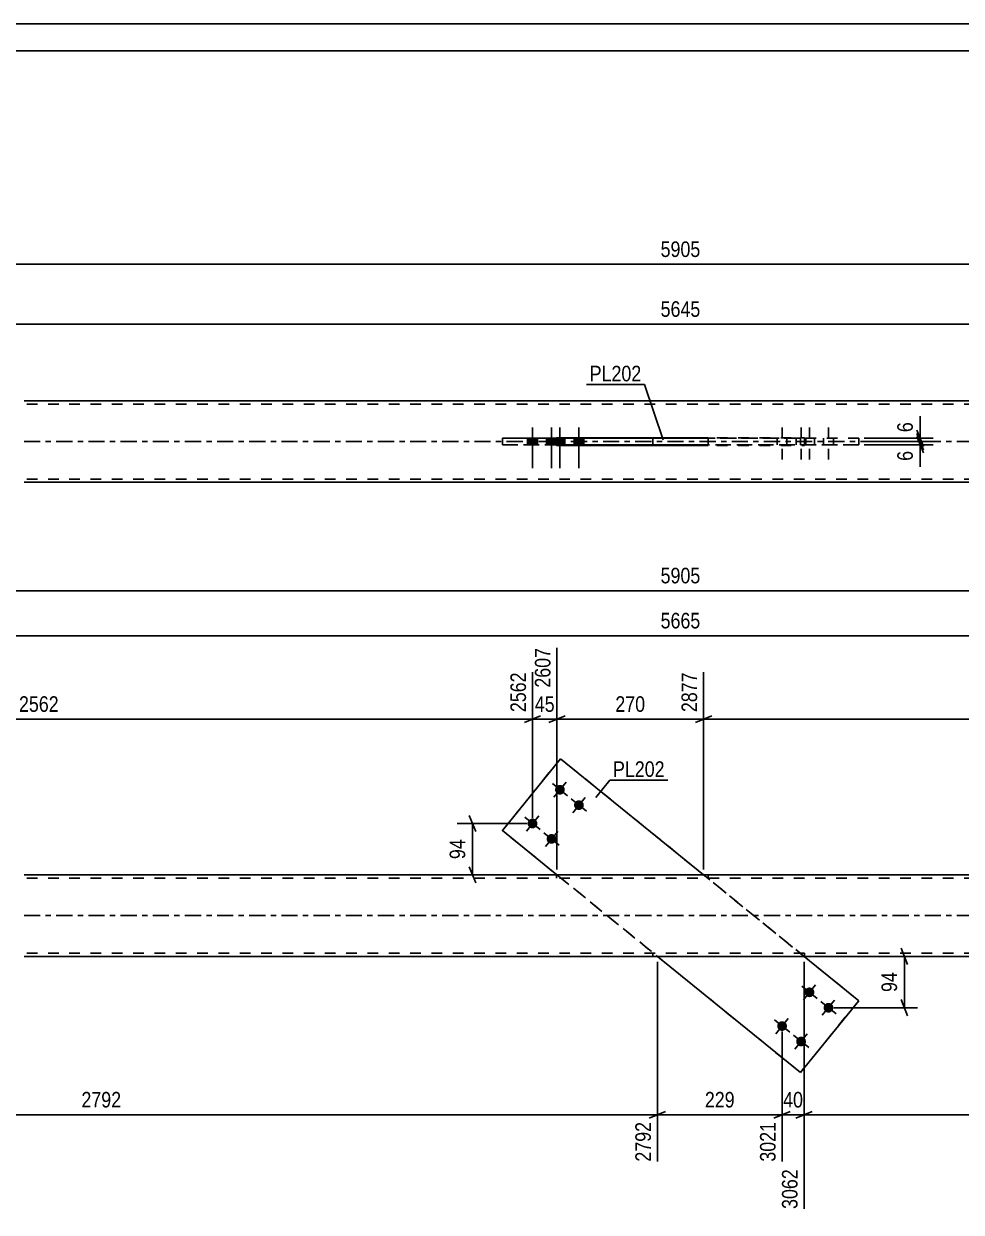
# Model space of a CAD drawing. Header units: millimetres. Extents: x 0 to 594, y 0 to 420.
# Drawn here: x 194.2 to 366.7, y 201.4 to 420 of the extents above; entities that cross this region are included whole.
import ezdxf

# ---------------------------------------------------------------- set-up
doc = ezdxf.new("R2010")
doc.units = ezdxf.units.MM
doc.linetypes.add('DXK_LINE_DOT2', pattern=[3.9198, 1.9599, -1.9599])
doc.linetypes.add('DXK_LINE_DOT3', pattern=[5.9187, 2.979, -0.9799, 0.9799, -0.9799])
doc.styles.add('Arial Narrow', font='ARIALN.TTF', dxfattribs={"height": 0.2})

# ---------------------------------------------------------------- blocks, each defined once
blk = doc.blocks.new('Unknown-580611264-1130')
at = {"color": 5, "linetype": 'Continuous'}
for p, q in [((594, 420), (0, 420)), ((589, 415), (5, 415))]:
    blk.add_line(p, q, dxfattribs=at)
blk = doc.blocks.new('Part-580611264-1700 - 1673')
at = {"color": 2, "linetype": 'Continuous'}
for p, q in [((435.85, 263.45), (194.29, 263.45)), ((435.85, 248.45), (194.29, 248.45))]:
    blk.add_line(p, q, dxfattribs=at)
at = {"color": 7, "linetype": 'DXK_LINE_DOT2'}
for p, q in [((435.85, 262.85), (194.29, 262.85)), ((292.24, 263.45), (292.24, 262.85)), ((320.15, 263.45), (320.15, 262.85)), ((435.85, 249.05), (194.29, 249.05)), ((309.98, 248.45), (309.98, 249.05)), ((337.9, 248.45), (337.9, 249.05))]:
    blk.add_line(p, q, dxfattribs=at)
at = {"color": 7, "linetype": 'DXK_LINE_DOT3'}
blk.add_line((194.29, 255.95), (435.85, 255.95), dxfattribs=at)
blk = doc.blocks.new('Bolt-580611264-1706 - 1673')
at = {"linetype": 'Continuous'}
for points in [[(293.45, 279.8), (293.58, 279.67), (293.69, 279.51), (293.75, 279.34), (293.78, 279.15), (293.77, 278.96), (293.72, 278.78), (293.64, 278.61), (293.52, 278.47), (293.37, 278.35), (293.21, 278.26), (293.02, 278.21), (292.84, 278.2), (292.65, 278.23), (292.47, 278.3), (292.32, 278.4), (292.18, 278.54), (292.08, 278.7), (292.01, 278.87), (291.98, 279.06), (292, 279.25), (292.04, 279.43), (292.13, 279.59), (292.25, 279.74), (292.39, 279.86), (292.56, 279.94), (292.74, 279.99), (292.93, 280), (293.12, 279.97), (293.29, 279.91)], [(296.95, 276.97), (297.08, 276.83), (297.18, 276.68), (297.25, 276.5), (297.28, 276.31), (297.27, 276.13), (297.22, 275.94), (297.13, 275.78), (297.01, 275.63), (296.87, 275.51), (296.7, 275.43), (296.52, 275.38), (296.33, 275.37), (296.14, 275.4), (295.97, 275.47), (295.81, 275.57), (295.68, 275.7), (295.58, 275.86), (295.51, 276.04), (295.48, 276.22), (295.49, 276.41), (295.54, 276.59), (295.62, 276.76), (295.74, 276.9), (295.89, 277.02), (296.06, 277.11), (296.24, 277.16), (296.43, 277.17), (296.61, 277.14), (296.79, 277.07)], [(288.41, 273.59), (288.54, 273.46), (288.64, 273.3), (288.71, 273.12), (288.74, 272.94), (288.73, 272.75), (288.68, 272.57), (288.6, 272.4), (288.48, 272.25), (288.33, 272.14), (288.16, 272.05), (287.98, 272), (287.79, 271.99), (287.61, 272.02), (287.43, 272.09), (287.28, 272.19), (287.14, 272.33), (287.04, 272.48), (286.97, 272.66), (286.94, 272.85), (286.95, 273.03), (287, 273.22), (287.09, 273.38), (287.21, 273.53), (287.35, 273.65), (287.52, 273.73), (287.7, 273.78), (287.89, 273.79), (288.08, 273.76), (288.25, 273.69)], [(291.9, 270.75), (292.04, 270.62), (292.14, 270.46), (292.21, 270.29), (292.24, 270.1), (292.23, 269.91), (292.18, 269.73), (292.09, 269.57), (291.97, 269.42), (291.83, 269.3), (291.66, 269.22), (291.48, 269.17), (291.29, 269.16), (291.1, 269.19), (290.93, 269.25), (290.77, 269.36), (290.64, 269.49), (290.53, 269.65), (290.47, 269.82), (290.44, 270.01), (290.45, 270.2), (290.5, 270.38), (290.58, 270.55), (290.7, 270.69), (290.85, 270.81), (291.02, 270.9), (291.2, 270.95), (291.38, 270.95), (291.57, 270.93), (291.75, 270.86)]]:
    blk.add_hatch(color=1, dxfattribs=at).paths.add_polyline_path(points)
at = {"color": 1, "linetype": 'Continuous'}
for p, q in [((291.49, 280.24), (294.28, 277.97)), ((294.02, 280.5), (291.75, 277.71)), ((297.51, 277.67), (295.24, 274.87)), ((294.98, 277.4), (297.78, 275.13)), ((286.44, 274.03), (289.24, 271.76)), ((288.98, 274.29), (286.71, 271.49)), ((289.94, 271.19), (292.73, 268.92)), ((292.47, 271.45), (290.2, 268.66))]:
    blk.add_line(p, q, dxfattribs=at)
blk = doc.blocks.new('Bolt-580611264-1707 - 1673')
at = {"linetype": 'Continuous'}
for points in [[(338.23, 241.14), (338.1, 241.27), (338, 241.43), (337.93, 241.61), (337.9, 241.79), (337.91, 241.98), (337.96, 242.16), (338.05, 242.33), (338.16, 242.48), (338.31, 242.59), (338.48, 242.68), (338.66, 242.73), (338.85, 242.74), (339.03, 242.71), (339.21, 242.64), (339.37, 242.54), (339.5, 242.41), (339.6, 242.25), (339.67, 242.07), (339.7, 241.89), (339.69, 241.7), (339.64, 241.52), (339.55, 241.35), (339.44, 241.2), (339.29, 241.08), (339.12, 241), (338.94, 240.95), (338.75, 240.94), (338.57, 240.97), (338.39, 241.04)], [(341.73, 238.3), (341.59, 238.44), (341.49, 238.6), (341.42, 238.77), (341.4, 238.96), (341.41, 239.15), (341.45, 239.33), (341.54, 239.49), (341.66, 239.64), (341.8, 239.76), (341.97, 239.84), (342.15, 239.89), (342.34, 239.9), (342.53, 239.87), (342.7, 239.81), (342.86, 239.7), (342.99, 239.57), (343.1, 239.41), (343.16, 239.24), (343.19, 239.05), (343.18, 238.86), (343.13, 238.68), (343.05, 238.51), (342.93, 238.37), (342.78, 238.25), (342.62, 238.16), (342.43, 238.11), (342.25, 238.11), (342.06, 238.13), (341.88, 238.2)], [(333.19, 234.93), (333.06, 235.06), (332.96, 235.22), (332.89, 235.4), (332.86, 235.58), (332.87, 235.77), (332.92, 235.95), (333, 236.12), (333.12, 236.26), (333.27, 236.38), (333.44, 236.47), (333.62, 236.52), (333.81, 236.53), (333.99, 236.5), (334.17, 236.43), (334.33, 236.33), (334.46, 236.19), (334.56, 236.04), (334.63, 235.86), (334.66, 235.67), (334.65, 235.49), (334.6, 235.3), (334.51, 235.14), (334.39, 234.99), (334.25, 234.87), (334.08, 234.79), (333.9, 234.74), (333.71, 234.73), (333.52, 234.76), (333.35, 234.83)], [(336.69, 232.09), (336.55, 232.23), (336.45, 232.38), (336.38, 232.56), (336.35, 232.75), (336.36, 232.93), (336.41, 233.12), (336.5, 233.28), (336.62, 233.43), (336.76, 233.55), (336.93, 233.63), (337.11, 233.68), (337.3, 233.69), (337.49, 233.66), (337.66, 233.59), (337.82, 233.49), (337.95, 233.36), (338.06, 233.2), (338.12, 233.02), (338.15, 232.84), (338.14, 232.65), (338.09, 232.47), (338.01, 232.3), (337.89, 232.15), (337.74, 232.04), (337.57, 231.95), (337.39, 231.9), (337.2, 231.89), (337.02, 231.92), (336.84, 231.99)]]:
    blk.add_hatch(color=1, dxfattribs=at).paths.add_polyline_path(points)
at = {"color": 1, "linetype": 'Continuous'}
for p, q in [((340.2, 240.71), (337.4, 242.97)), ((337.67, 240.44), (339.93, 243.24)), ((343.69, 237.87), (340.9, 240.14)), ((341.16, 237.61), (343.43, 240.4)), ((335.16, 234.49), (332.36, 236.76)), ((332.62, 234.23), (334.89, 237.03)), ((338.65, 231.66), (335.86, 233.93)), ((336.12, 231.39), (338.39, 234.19))]:
    blk.add_line(p, q, dxfattribs=at)
blk = doc.blocks.new('Part-580611264-1715 - 1673')
at = {"color": 2, "linetype": 'Continuous'}
for p, q in [((293, 284.8), (282.29, 271.6)), ((293, 284.8), (293, 284.8)), ((319.32, 263.45), (293, 284.8)), ((282.29, 271.6), (292.34, 263.45)), ((282.29, 271.6), (282.29, 271.6)), ((337.13, 227.09), (310.82, 248.45)), ((347.85, 240.29), (337.8, 248.45)), ((337.13, 227.09), (347.85, 240.29)), ((347.85, 240.29), (347.85, 240.29)), ((337.13, 227.09), (337.13, 227.09))]:
    blk.add_line(p, q, dxfattribs=at)
at = {"color": 7, "linetype": 'DXK_LINE_DOT2'}
for p, q in [((282.29, 271.6), (293, 284.8)), ((347.85, 240.29), (293, 284.8)), ((337.13, 227.09), (282.29, 271.6)), ((292.34, 263.45), (310.82, 248.45)), ((337.8, 248.45), (319.32, 263.45)), ((347.85, 240.29), (337.13, 227.09))]:
    blk.add_line(p, q, dxfattribs=at)
blk = doc.blocks.new('Bolt-580611264-1435 - 1367')
at = {"color": 1, "linetype": 'DXK_LINE_DOT2'}
for p, q in [((333.76, 345.75), (333.76, 338.25)), ((337.25, 345.75), (337.25, 338.25)), ((338.8, 345.75), (338.8, 338.25)), ((342.29, 345.75), (342.29, 338.25)), ((332.86, 343.75), (332.86, 342.55)), ((334.66, 343.75), (334.66, 342.55)), ((336.35, 343.75), (336.35, 342.55)), ((337.9, 343.75), (337.9, 342.55)), ((338.15, 343.75), (338.15, 342.55)), ((339.7, 343.75), (339.7, 342.55)), ((341.39, 343.75), (341.39, 342.55)), ((343.19, 343.75), (343.19, 342.55))]:
    blk.add_line(p, q, dxfattribs=at)
blk = doc.blocks.new('Part-580611264-1456 - 1367')
at = {"color": 2, "linetype": 'Continuous'}
for p, q in [((435.85, 350.65), (194.29, 350.65)), ((292.24, 343.76), (292.24, 343.85)), ((292.24, 343.85), (292.24, 343.85)), ((292.24, 343.85), (320.15, 343.85)), ((309.98, 343.85), (309.98, 343.75)), ((320.15, 343.85), (320.15, 342.45)), ((292.24, 342.56), (292.24, 342.45)), ((292.24, 342.45), (320.15, 342.45)), ((309.98, 342.45), (309.98, 342.55)), ((435.85, 335.65), (194.29, 335.65))]:
    blk.add_line(p, q, dxfattribs=at)
at = {"color": 7, "linetype": 'DXK_LINE_DOT2'}
for p, q in [((435.85, 350.05), (194.29, 350.05)), ((292.24, 342.56), (292.24, 343.85)), ((292.24, 343.85), (320.15, 343.85)), ((309.98, 343.85), (337.9, 343.85)), ((309.98, 343.85), (309.98, 342.55)), ((309.98, 343.85), (337.9, 343.85)), ((337.9, 343.85), (337.9, 342.45)), ((292.24, 342.45), (320.15, 342.45)), ((309.98, 342.45), (309.98, 342.45)), ((309.98, 342.45), (309.98, 342.45)), ((309.98, 342.45), (337.9, 342.45)), ((309.98, 342.45), (337.9, 342.45)), ((435.85, 336.25), (194.29, 336.25))]:
    blk.add_line(p, q, dxfattribs=at)
at = {"color": 7, "linetype": 'DXK_LINE_DOT3'}
blk.add_line((194.29, 343.15), (435.85, 343.15), dxfattribs=at)
blk = doc.blocks.new('Part-580611264-1397 - 1367')
at = {"color": 7, "linetype": 'DXK_LINE_DOT2'}
for p, q in [((282.29, 343.75), (293, 343.76)), ((337.13, 343.75), (282.29, 343.75)), ((347.85, 343.75), (320.15, 343.75)), ((337.13, 342.55), (337.13, 343.75)), ((347.85, 343.75), (337.13, 343.75)), ((347.85, 342.55), (347.85, 343.75)), ((293, 342.56), (282.29, 342.55)), ((282.29, 342.55), (337.13, 342.55)), ((347.85, 342.55), (320.15, 342.55)), ((337.13, 342.55), (347.85, 342.55))]:
    blk.add_line(p, q, dxfattribs=at)
at = {"color": 2, "linetype": 'Continuous'}
for p, q in [((282.29, 342.55), (282.29, 343.75)), ((293, 342.56), (293, 343.76)), ((320.15, 343.75), (293, 343.76)), ((320.15, 342.55), (293, 342.56))]:
    blk.add_line(p, q, dxfattribs=at)
blk = doc.blocks.new('Bolt-580611264-1436 - 1367')
at = {"linetype": 'Continuous'}
for points in [[(288.74, 343.75), (286.94, 343.75), (286.94, 342.55), (288.74, 342.55)], [(292.24, 343.75), (290.44, 343.75), (290.44, 342.55), (292.24, 342.55)], [(293.78, 343.75), (291.98, 343.75), (291.98, 342.55), (293.78, 342.55)], [(297.28, 343.75), (295.48, 343.75), (295.48, 342.55), (297.28, 342.55)]]:
    blk.add_hatch(color=1, dxfattribs=at).paths.add_polyline_path(points)
at = {"color": 1, "linetype": 'Continuous'}
for p, q in [((287.84, 345.75), (287.84, 338.25)), ((291.34, 345.75), (291.34, 338.25)), ((292.88, 345.75), (292.88, 338.25)), ((296.38, 345.75), (296.38, 338.25)), ((286.94, 343.75), (286.94, 342.55)), ((288.74, 343.75), (288.74, 342.55)), ((290.44, 343.75), (290.44, 342.55)), ((291.98, 343.75), (291.98, 342.55)), ((292.24, 343.75), (292.24, 342.55)), ((293.78, 343.75), (293.78, 342.55)), ((295.48, 343.75), (295.48, 342.55)), ((297.28, 343.75), (297.28, 342.55))]:
    blk.add_line(p, q, dxfattribs=at)
blk = doc.blocks.new('StraightDimension-580611264-1850 - 1673')
at = {"color": 7, "linetype": 'Continuous'}
for p, q in [((337.8, 247.45), (337.8, 201.99)), ((333.76, 234.63), (333.76, 210.69)), ((332.26, 218.7), (335.26, 219.9)), ((333.76, 219.3), (337.8, 219.3)), ((339.3, 219.9), (336.3, 218.7))]:
    blk.add_line(p, q, dxfattribs=at)
at = {"color": 0}
blk.add_wipeout([(338.21, 220.05), (338.21, 224.25), (333.35, 224.25), (333.35, 220.05)], dxfattribs=at)
at = {"color": 0, "linetype": 'Continuous'}
blk.add_wipeout([(337.2, 209.9), (333, 209.9), (333, 201.38), (337.2, 201.38)], dxfattribs=at)
at = {"color": 3, "style": 'Arial Narrow'}
blk.add_text('40', height=2.863, dxfattribs=at).set_placement((333.95, 220.65))
at = {"color": 3, "linetype": 'Continuous', "style": 'Arial Narrow'}
blk.add_text('3062', height=2.863, rotation=90.0002, dxfattribs=at).set_placement((336.6, 201.99))
blk = doc.blocks.new('StraightDimension-580611264-1792 - 1673')
at = {"color": 7, "linetype": 'Continuous'}
for p, q in [((292.34, 264.45), (292.34, 305.2)), ((287.84, 273.89), (287.84, 300.7)), ((286.34, 291.48), (289.34, 292.68)), ((287.84, 292.08), (292.34, 292.08)), ((293.84, 292.68), (290.84, 291.48))]:
    blk.add_line(p, q, dxfattribs=at)
at = {"color": 0}
blk.add_wipeout([(292.52, 292.83), (292.52, 297.03), (287.66, 297.03), (287.66, 292.83)], dxfattribs=at)
at = {"color": 0, "linetype": 'Continuous'}
blk.add_wipeout([(291.74, 305.8), (287.54, 305.8), (287.54, 297.28), (291.74, 297.28)], dxfattribs=at)
at = {"color": 3, "linetype": 'Continuous', "style": 'Arial Narrow'}
blk.add_text('2607', height=2.863, rotation=90.0002, dxfattribs=at).set_placement((291.14, 297.88))
at = {"color": 3, "style": 'Arial Narrow'}
blk.add_text('45', height=2.863, dxfattribs=at).set_placement((288.26, 293.43))
blk = doc.blocks.new('StraightDimension-580611264-1806 - 1673')
at = {"color": 7, "linetype": 'Continuous'}
for p, q in [((287.84, 273.89), (287.84, 300.7)), ((106.19, 265.45), (106.19, 295.21)), ((107.69, 292.68), (104.69, 291.48)), ((106.19, 292.08), (287.84, 292.08)), ((286.34, 291.48), (289.34, 292.68))]:
    blk.add_line(p, q, dxfattribs=at)
at = {"color": 0, "linetype": 'Continuous'}
for points in [[(287.24, 301.3), (283.04, 301.3), (283.04, 292.78), (287.24, 292.78)], [(105.59, 295.81), (101.39, 295.81), (101.39, 292.78), (105.59, 292.78)]]:
    blk.add_wipeout(points, dxfattribs=at)
at = {"color": 0}
blk.add_wipeout([(201.27, 292.83), (201.27, 297.03), (192.76, 297.03), (192.76, 292.83)], dxfattribs=at)
at = {"color": 3, "linetype": 'Continuous', "style": 'Arial Narrow'}
for s, height, p in [('2562', 2.863, (286.64, 293.38)), ('0', 2.86, (104.99, 293.38))]:
    blk.add_text(s, height=height, rotation=90.0002, dxfattribs=at).set_placement(p)
at = {"color": 3, "style": 'Arial Narrow'}
blk.add_text('2562', height=2.863, dxfattribs=at).set_placement((193.36, 293.43))
blk = doc.blocks.new('StraightDimension-580611264-1760 - 1673')
at = {"color": 7, "linetype": 'Continuous'}
for p, q in [((319.32, 264.45), (319.32, 300.7)), ((523.95, 265.45), (523.95, 300.7)), ((320.82, 292.68), (317.82, 291.48)), ((319.32, 292.08), (523.95, 292.08)), ((522.45, 291.48), (525.45, 292.68))]:
    blk.add_line(p, q, dxfattribs=at)
at = {"color": 0, "linetype": 'Continuous'}
blk.add_wipeout([(523.35, 301.3), (519.15, 301.3), (519.15, 292.78), (523.35, 292.78)], dxfattribs=at)
at = {"color": 0}
blk.add_wipeout([(425.89, 292.83), (425.89, 297.03), (417.38, 297.03), (417.38, 292.83)], dxfattribs=at)
at = {"color": 3, "linetype": 'Continuous', "style": 'Arial Narrow'}
blk.add_text('5645', height=2.863, rotation=90.0002, dxfattribs=at).set_placement((522.75, 293.38))
at = {"color": 3, "style": 'Arial Narrow'}
blk.add_text('2768', height=2.863, dxfattribs=at).set_placement((417.98, 293.43))
blk = doc.blocks.new('StraightDimension-580611264-2050 - 1673')
at = {"color": 7, "linetype": 'Continuous'}
blk.add_line((105.19, 307.43), (524.95, 307.43), dxfattribs=at)
at = {"color": 0}
blk.add_wipeout([(319.32, 308.18), (319.32, 312.38), (310.81, 312.38), (310.81, 308.18)], dxfattribs=at)
at = {"color": 3, "style": 'Arial Narrow'}
blk.add_text('5665', height=2.863, dxfattribs=at).set_placement((311.41, 308.78))
blk = doc.blocks.new('StraightDimension-580611264-1772 - 1673')
at = {"color": 7, "linetype": 'Continuous'}
for p, q in [((292.34, 264.45), (292.34, 305.2)), ((319.32, 264.45), (319.32, 300.7)), ((293.84, 292.68), (290.84, 291.48)), ((292.34, 292.08), (319.32, 292.08)), ((317.82, 291.48), (320.82, 292.68))]:
    blk.add_line(p, q, dxfattribs=at)
at = {"color": 0, "linetype": 'Continuous'}
blk.add_wipeout([(318.72, 301.3), (314.52, 301.3), (314.52, 292.78), (318.72, 292.78)], dxfattribs=at)
at = {"color": 0}
blk.add_wipeout([(309.17, 292.83), (309.17, 297.03), (302.48, 297.03), (302.48, 292.83)], dxfattribs=at)
at = {"color": 3, "linetype": 'Continuous', "style": 'Arial Narrow'}
blk.add_text('2877', height=2.863, rotation=90.0002, dxfattribs=at).set_placement((318.12, 293.38))
at = {"color": 3, "style": 'Arial Narrow'}
blk.add_text('270', height=2.863, dxfattribs=at).set_placement((303.08, 293.43))
blk = doc.blocks.new('StraightDimension-580611264-1735 - 1673')
at = {"color": 7, "linetype": 'Continuous'}
for p, q in [((276.21, 274.39), (277.41, 271.39)), ((286.84, 272.89), (273.96, 272.89)), ((276.81, 263.45), (276.81, 272.89)), ((277.41, 261.95), (276.21, 264.95)), ((195.28, 263.45), (279.21, 263.45))]:
    blk.add_line(p, q, dxfattribs=at)
at = {"color": 0}
blk.add_wipeout([(276.06, 270.6), (271.86, 270.6), (271.86, 265.74), (276.06, 265.74)], dxfattribs=at)
at = {"color": 3, "style": 'Arial Narrow'}
blk.add_text('94', height=2.863, rotation=90.0002, dxfattribs=at).set_placement((275.46, 266.34))
blk = doc.blocks.new('StraightDimension-580611264-1746 - 1673')
at = {"color": 7, "linetype": 'Continuous'}
blk.add_line((93.19, 315.72), (536.95, 315.72), dxfattribs=at)
at = {"color": 0}
blk.add_wipeout([(319.32, 316.47), (319.32, 320.67), (310.81, 320.67), (310.81, 316.47)], dxfattribs=at)
at = {"color": 3, "style": 'Arial Narrow'}
blk.add_text('5905', height=2.863, dxfattribs=at).set_placement((311.41, 317.07))
blk = doc.blocks.new('StraightDimension-580611264-1838 - 1673')
at = {"color": 7, "linetype": 'Continuous'}
for p, q in [((337.8, 247.45), (337.8, 201.99)), ((523.95, 246.45), (523.95, 210.69)), ((339.3, 219.9), (336.3, 218.7)), ((337.8, 219.3), (523.95, 219.3)), ((522.45, 218.7), (525.45, 219.9))]:
    blk.add_line(p, q, dxfattribs=at)
at = {"color": 0}
blk.add_wipeout([(435.13, 220.05), (435.13, 224.25), (426.62, 224.25), (426.62, 220.05)], dxfattribs=at)
at = {"color": 0, "linetype": 'Continuous'}
blk.add_wipeout([(523.35, 218.6), (519.15, 218.6), (519.15, 210.08), (523.35, 210.08)], dxfattribs=at)
at = {"color": 3, "style": 'Arial Narrow'}
blk.add_text('2583', height=2.863, dxfattribs=at).set_placement((427.22, 220.65))
at = {"color": 3, "linetype": 'Continuous', "style": 'Arial Narrow'}
blk.add_text('5645', height=2.863, rotation=90.0002, dxfattribs=at).set_placement((522.75, 210.69))
blk = doc.blocks.new('StraightDimension-580611264-1864 - 1673')
at = {"color": 7, "linetype": 'Continuous'}
for p, q in [((310.82, 247.45), (310.82, 210.69)), ((333.76, 234.63), (333.76, 210.69)), ((312.32, 219.9), (309.32, 218.7)), ((310.82, 219.3), (333.76, 219.3)), ((332.26, 218.7), (335.26, 219.9))]:
    blk.add_line(p, q, dxfattribs=at)
at = {"color": 0}
blk.add_wipeout([(325.63, 220.05), (325.63, 224.25), (318.95, 224.25), (318.95, 220.05)], dxfattribs=at)
at = {"color": 0, "linetype": 'Continuous'}
blk.add_wipeout([(333.16, 218.6), (328.96, 218.6), (328.96, 210.08), (333.16, 210.08)], dxfattribs=at)
at = {"color": 3, "style": 'Arial Narrow'}
blk.add_text('229', height=2.863, dxfattribs=at).set_placement((319.55, 220.65))
at = {"color": 3, "linetype": 'Continuous', "style": 'Arial Narrow'}
blk.add_text('3021', height=2.863, rotation=90.0002, dxfattribs=at).set_placement((332.56, 210.69))
blk = doc.blocks.new('StraightDimension-580611264-1878 - 1673')
at = {"color": 7, "linetype": 'Continuous'}
for p, q in [((310.82, 247.45), (310.82, 210.69)), ((106.19, 246.45), (106.19, 216.17)), ((107.69, 219.9), (104.69, 218.7)), ((106.19, 219.3), (310.82, 219.3)), ((309.32, 218.7), (312.32, 219.9))]:
    blk.add_line(p, q, dxfattribs=at)
at = {"color": 0}
blk.add_wipeout([(212.76, 220.05), (212.76, 224.25), (204.25, 224.25), (204.25, 220.05)], dxfattribs=at)
at = {"color": 0, "linetype": 'Continuous'}
for points in [[(105.59, 218.6), (101.39, 218.6), (101.39, 215.57), (105.59, 215.57)], [(310.22, 218.6), (306.02, 218.6), (306.02, 210.08), (310.22, 210.08)]]:
    blk.add_wipeout(points, dxfattribs=at)
at = {"color": 3, "style": 'Arial Narrow'}
blk.add_text('2792', height=2.863, dxfattribs=at).set_placement((204.85, 220.65))
at = {"color": 3, "linetype": 'Continuous', "style": 'Arial Narrow'}
for s, height, p in [('0', 2.86, (104.99, 216.17)), ('2792', 2.863, (309.62, 210.69))]:
    blk.add_text(s, height=height, rotation=90.0002, dxfattribs=at).set_placement(p)
blk = doc.blocks.new('StraightDimension-580611264-1993 - 1673')
at = {"color": 7, "linetype": 'Continuous'}
for p, q in [((355.66, 249.95), (356.86, 246.95)), ((343.56, 248.45), (358.66, 248.45)), ((356.26, 239), (356.26, 248.45)), ((356.86, 237.5), (355.66, 240.5)), ((343.29, 239), (358.66, 239))]:
    blk.add_line(p, q, dxfattribs=at)
at = {"color": 0}
blk.add_wipeout([(355.51, 246.15), (351.31, 246.15), (351.31, 241.3), (355.51, 241.3)], dxfattribs=at)
at = {"color": 3, "style": 'Arial Narrow'}
blk.add_text('94', height=2.863, rotation=90.0002, dxfattribs=at).set_placement((354.91, 241.9))
blk = doc.blocks.new('StraightDimension-580611264-1540 - 1367')
at = {"color": 7, "linetype": 'Continuous'}
for p, q in [((348.85, 343.75), (361.56, 343.75)), ((358.56, 345.25), (359.76, 342.25)), ((359.76, 341.65), (358.56, 344.65)), ((359.16, 343.15), (359.16, 343.75)), ((348.85, 343.15), (361.56, 343.15))]:
    blk.add_line(p, q, dxfattribs=at)
at = {"color": 0}
blk.add_wipeout([(358.41, 347.31), (354.21, 347.31), (354.21, 344.28), (358.41, 344.28)], dxfattribs=at)
at = {"color": 7, "linetype": 'Continuous'}
blk.add_line((359.16, 343.75), (359.16, 347.83), dxfattribs=at)
blk.add_line((359.16, 343.75), (359.16, 347.83), dxfattribs=at)
at = {"color": 3, "style": 'Arial Narrow'}
blk.add_text('6', height=2.86, rotation=90.0002, dxfattribs=at).set_placement((357.81, 344.88))
blk = doc.blocks.new('StraightDimension-580611264-1536 - 1367')
at = {"color": 7, "linetype": 'Continuous'}
for p, q in [((358.56, 344.65), (359.76, 341.65)), ((359.76, 341.05), (358.56, 344.05)), ((348.85, 343.15), (361.56, 343.15)), ((348.85, 342.55), (361.56, 342.55)), ((359.16, 342.55), (359.16, 343.15))]:
    blk.add_line(p, q, dxfattribs=at)
at = {"color": 0}
blk.add_wipeout([(358.41, 342.03), (354.21, 342.03), (354.21, 339), (358.41, 339)], dxfattribs=at)
at = {"color": 7, "linetype": 'Continuous'}
blk.add_line((359.16, 342.55), (359.16, 338.48), dxfattribs=at)
blk.add_line((359.16, 342.55), (359.16, 338.48), dxfattribs=at)
at = {"color": 3, "style": 'Arial Narrow'}
blk.add_text('6', height=2.86, rotation=90.0002, dxfattribs=at).set_placement((357.81, 339.6))
blk = doc.blocks.new('StraightDimension-580611264-1545 - 1367')
at = {"color": 7, "linetype": 'Continuous'}
blk.add_line((93.19, 375.75), (536.95, 375.75), dxfattribs=at)
at = {"color": 0}
blk.add_wipeout([(319.32, 376.5), (319.32, 380.7), (310.81, 380.7), (310.81, 376.5)], dxfattribs=at)
at = {"color": 3, "style": 'Arial Narrow'}
blk.add_text('5905', height=2.863, dxfattribs=at).set_placement((311.41, 377.1))
blk = doc.blocks.new('StraightDimension-580611264-1576 - 1367')
at = {"color": 7, "linetype": 'Continuous'}
blk.add_line((106.19, 364.74), (523.95, 364.74), dxfattribs=at)
at = {"color": 0}
blk.add_wipeout([(319.32, 365.49), (319.32, 369.69), (310.81, 369.69), (310.81, 365.49)], dxfattribs=at)
at = {"color": 3, "style": 'Arial Narrow'}
blk.add_text('5645', height=2.863, dxfattribs=at).set_placement((311.41, 366.09))
blk = doc.blocks.new('Mark-580611264-1711 - 1673')
at = {"color": 0}
blk.add_wipeout([(312.16, 281.46), (312.16, 284.46), (302.65, 284.46), (302.65, 281.46)], dxfattribs=at)
blk.add_wipeout([(312.16, 281.46), (312.16, 284.46), (302.65, 284.46), (302.65, 281.46)], dxfattribs=at)
at = {"color": 30, "linetype": 'Continuous'}
for p, q in [((299.52, 277.68), (302.05, 280.86)), ((302.05, 280.86), (312.76, 280.86))]:
    blk.add_line(p, q, dxfattribs=at)
at = {"color": 3, "style": 'Arial Narrow'}
blk.add_text('PL202', height=2.863, dxfattribs=at).set_placement((302.65, 281.46))
blk = doc.blocks.new('Mark-580611264-1392 - 1367')
at = {"color": 0}
blk.add_wipeout([(307.86, 354.23), (307.86, 357.23), (298.36, 357.23), (298.36, 354.23)], dxfattribs=at)
blk.add_wipeout([(307.86, 354.23), (307.86, 357.23), (298.36, 357.23), (298.36, 354.23)], dxfattribs=at)
at = {"color": 30, "linetype": 'Continuous'}
for p in [(297.76, 353.63), (311.85, 343.46)]:
    blk.add_line(p, (308.46, 353.63), dxfattribs=at)
at = {"color": 3, "style": 'Arial Narrow'}
blk.add_text('PL202', height=2.863, dxfattribs=at).set_placement((298.36, 354.23))

msp = doc.modelspace()

# ---------------------------------------------------------------- block references
for name in ['Unknown-580611264-1130', 'Part-580611264-1456 - 1367', 'Bolt-580611264-1436 - 1367', 'Bolt-580611264-1435 - 1367', 'Part-580611264-1397 - 1367', 'Part-580611264-1715 - 1673', 'Bolt-580611264-1706 - 1673', 'Part-580611264-1700 - 1673', 'Bolt-580611264-1707 - 1673']:
    msp.add_blockref(name, (0, 0))

# ---------------------------------------------------------------- next in the draw order: block references
for name in ['StraightDimension-580611264-1540 - 1367', 'StraightDimension-580611264-1792 - 1673', 'StraightDimension-580611264-1760 - 1673', 'StraightDimension-580611264-1850 - 1673']:
    msp.add_blockref(name, (0, 0))

# ---------------------------------------------------------------- next in the draw order: block references
for name in ['StraightDimension-580611264-1545 - 1367', 'StraightDimension-580611264-1536 - 1367', 'StraightDimension-580611264-1806 - 1673', 'StraightDimension-580611264-1838 - 1673']:
    msp.add_blockref(name, (0, 0))

# ---------------------------------------------------------------- next in the draw order: block references
for name in ['StraightDimension-580611264-1576 - 1367', 'StraightDimension-580611264-2050 - 1673', 'StraightDimension-580611264-1993 - 1673', 'StraightDimension-580611264-1864 - 1673']:
    msp.add_blockref(name, (0, 0))

# ---------------------------------------------------------------- next in the draw order: block references
for name in ['Mark-580611264-1392 - 1367', 'StraightDimension-580611264-1772 - 1673', 'StraightDimension-580611264-1735 - 1673', 'StraightDimension-580611264-1878 - 1673']:
    msp.add_blockref(name, (0, 0))

# ---------------------------------------------------------------- next in the draw order: block references
msp.add_blockref('StraightDimension-580611264-1746 - 1673', (0, 0))

# ---------------------------------------------------------------- next in the draw order: block references
msp.add_blockref('Mark-580611264-1711 - 1673', (0, 0))

doc.saveas('drawing.dxf')
